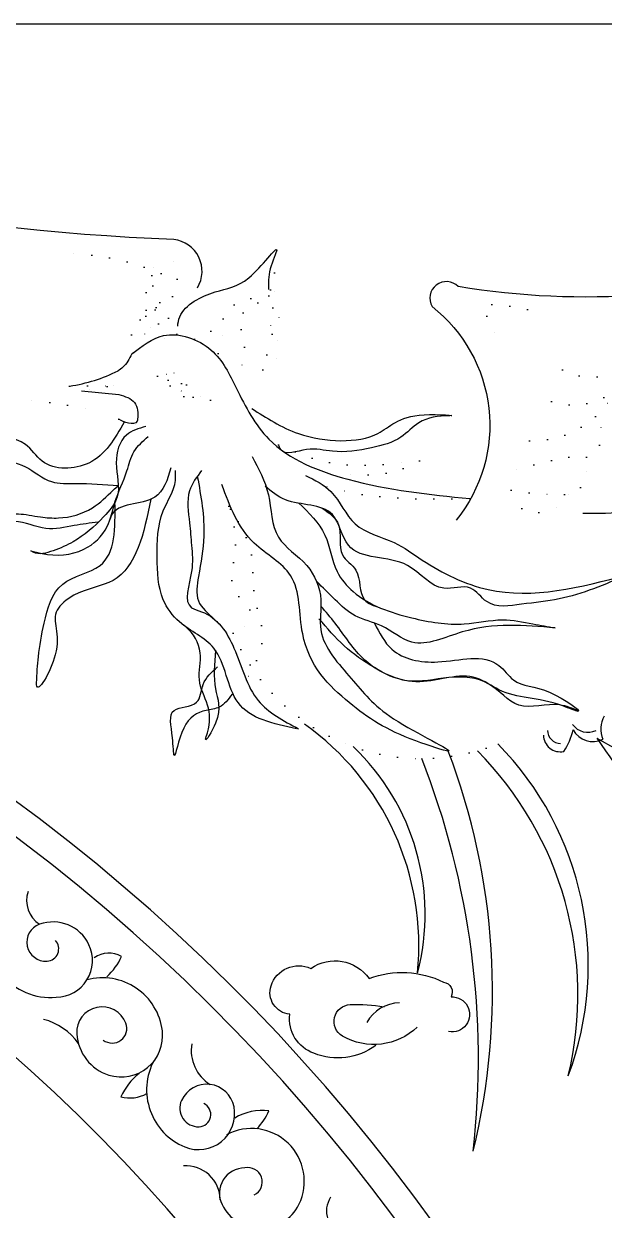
# Model space of a CAD drawing. Extents: x -66030 to 95157, y -13132 to 45879.
# Drawn here: x -37842 to -37435, y 40883 to 41715 of the extents above; entities that cross this region are included whole.
import ezdxf

# ---------------------------------------------------------------- set-up
doc = ezdxf.new("R2010")
doc.units = 0
doc.header["$LTSCALE"] = 100
doc.header["$MEASUREMENT"] = 0
doc.linetypes.add('DOT2', pattern=[0.125, 0, -0.125])
for name, color, linetype in [('3', 11, 'CONTINUOUS'), ('4', 121, 'CONTINUOUS'), ('7', 105, 'CONTINUOUS')]:
    doc.layers.add(name, color=color, linetype=linetype)

msp = doc.modelspace()

# ---------------------------------------------------------------- linework, layer by layer
at = {"layer": '3', "linetype": 'DOT2'}
for p, q in [((-37810.05, 41461.22), (-37779.19, 41461.6)), ((-37779.19, 41461.6), (-37783.66, 41461.06))]:
    msp.add_line(p, q, dxfattribs=at)
at = {"layer": '3', "linetype": 'ByBlock'}
for points in [[(-37865.56, 41089.94, 0.536627), (-37819.47, 41032.8, 0.54693), (-37796.51, 41069.63, 0.386377), (-37831.23, 41083.9, 0.865763), (-37825.88, 41058.05, 0.631166), (-37819.98, 41072.62)], [(-37783.91, 41047.15, 0.098931), (-37773.6, 41061.39, 0.28897), (-37792.78, 41060.46)], [(-37595.44, 40998.9, -0.258248), (-37638.78, 40993.49, -0.35016), (-37655.74, 41020.81, -0.481292), (-37668.8, 41040.8, -0.446636), (-37640.95, 41052.97, -0.408723), (-37600.05, 41046.01, -0.205039), (-37547.84, 41043.41, -0.522769), (-37542.61, 41032.98, -1.138853), (-37544.36, 41008.64)], [(-37786.47, 41002.78, 0.756643), (-37770.56, 41014.54, 0.861179), (-37805.07, 41007.11, 0.308792), (-37782.56, 40978.24, 0.545734), (-37745.05, 41009.18, 0.457557), (-37797.92, 41044.93)], [(-37566.28, 41011.8, -0.333549), (-37618.78, 41005.56, -0.749261), (-37613.36, 41027.61, -0.057021), (-37589.61, 41025.95)], [(-37750.87, 40988.49, 0.444571), (-37729.27, 40927.83, 0.597566), (-37694.8, 40956.01, 0.72807), (-37731.6, 40960.47, 0.558837), (-37719.3, 40941.96, 0.785491), (-37715.94, 40958.2)], [(-37761.31, 40979.35, 0.12691), (-37774.03, 40962.88, 0.185897), (-37755.98, 40965.18)], [(-37678.74, 40940.57, 0.084701), (-37670.33, 40953.15, 0.163499), (-37694.3, 40948.06)], [(-37680.72, 40894.13, 0.896279), (-37687.26, 40913.11, 0.554327), (-37703.17, 40887.37, 0.623138), (-37649.26, 40887.5, 0.727874), (-37700.05, 40936.37)]]:
    msp.add_lwpolyline(points, format="xyb", dxfattribs=at)
at = {"layer": '3', "linetype": 'DOT2'}
for centre, radius, start, end in [((-37816.71, 41370.24), 184.17, 67.39299, 89.69182), ((-37761.36, 41536.88), 26.79, 331.48979, 32.7569), ((-37671.72, 41533.35), 7.99, 313.47752, 3.9799), ((-37696.16, 41516.09), 33.72, 326.68084, 6.91076), ((-37684.46, 41499.9), 20.99, 306.85708, 15.09176), ((-37443.38, 41513.55), 46, 242.59799, 342.56483), ((-37686.72, 41495.58), 26, 297.53389, 352.69967), ((-37457, 41496.11), 48.07, 251.54529, 340.18355), ((-37747.92, 41205.89), 257.65, 97.97214, 102.04636), ((-37484.9, 41487.07), 64.15, 267.64624, 333.10357), ((-37453.82, 41427.41), 17.06, 248.9197, 45.29673), ((-37395.13, 41055.63), 361.71, 100.3239, 107.9972), ((-37463.43, 41401.16), 16.01, 271.31806, 36.4198), ((-37465.55, 41575.61), 190.47, 259.461, 270.74969), ((-37481.54, 41397), 24.42, 241.76287, 331.98058), ((-37563.16, 41343.49), 143.32, 202.76885, 297.96233)]:
    msp.add_arc(centre, radius, start, end, dxfattribs=at)
at = {"layer": '3', "linetype": 'ByBlock'}
for centre, radius, start, end in [((-38642.02, 40090.96), 1320, 347.94519, 192.05481), ((-37820.05, 41100.63), 20.12, 161.92411, 236.26387), ((-37578.06, 41001.67), 27.2, 91.52067, 150.34712), ((-37839.26, 40975.42), 43.24, 35.16046, 75.37007), ((-37696.49, 40995.57), 28.29, 170.8029, 237.77445), ((-37728.71, 40890.43), 24.26, 0.98321, 93.30105), ((-37612.59, 40882.88), 17.4, 146.17467, 252.65622)]:
    msp.add_arc(centre, radius, start, end, dxfattribs=at)
at = {"layer": '3'}
for centre, radius, start, end in [((-37465.52, 41220.15), 9.58, 181.58368, 268.47752), ((-37446.71, 41231.93), 13.37, 216.27834, 295.67807)]:
    msp.add_arc(centre, radius, start, end, dxfattribs=at)
at = {"layer": '3', "linetype": 'DOT2'}
for points in [[(-37734.94, 41497.71), (-37745.79, 41518.23), (-37751.33, 41529.76), (-37751.1, 41544.05), (-37751.1, 41547.28), (-37753.41, 41534.6), (-37757.33, 41523.76), (-37756.41, 41514.54), (-37753.18, 41501.86), (-37753.87, 41494.02), (-37753.87, 41492.64)], [(-37666.37, 41540.75), (-37669.03, 41532.66), (-37667.72, 41507.83), (-37675.39, 41495.39)], [(-37722.48, 41494.25), (-37704.71, 41505.09), (-37697.78, 41515.46), (-37685.32, 41522.15), (-37668.56, 41524.23), (-37690.17, 41510.16), (-37689.25, 41498.86), (-37689.25, 41476.27), (-37691.32, 41472.12), (-37693.86, 41468.2)], [(-37489.11, 41514.98), (-37519.59, 41514.98), (-37512.81, 41501.45), (-37511.68, 41487.92)], [(-37765.22, 41484.74), (-37766.6, 41497.42), (-37756.91, 41510.34), (-37749.52, 41516.33), (-37750.21, 41516.33), (-37757.37, 41507.11), (-37757.37, 41499.27), (-37757.37, 41495.35), (-37753.44, 41493.73)], [(-37749.29, 41516.33), (-37750.44, 41509.87), (-37748.14, 41505.03), (-37743.98, 41502.96), (-37743.29, 41498.81), (-37743.29, 41497.88), (-37743.29, 41497.42), (-37743.75, 41494.89), (-37745.83, 41493.27)], [(-37705.86, 41484.11), (-37703.55, 41494.02), (-37702.17, 41505.32)], [(-37766.37, 41484.05), (-37765.91, 41480.82), (-37761.75, 41478.52)], [(-37711.3, 41451.41), (-37723.19, 41453.28), (-37732.47, 41464), (-37739.08, 41468.63), (-37745.64, 41468.11), (-37747.81, 41466.67), (-37748.85, 41467.84)], [(-37748.54, 41468.11), (-37744.92, 41470.65), (-37733.59, 41468.77), (-37725.44, 41458.52), (-37711.3, 41451.41)], [(-37890.27, 41465.85), (-37893.82, 41460.29), (-37885.42, 41448.85), (-37857.93, 41447.32), (-37902.53, 41450.91), (-37849.07, 41451.67), (-37797.96, 41445.1)], [(-37730.06, 41453.96), (-37734, 41461.47), (-37741.2, 41465.49), (-37744.98, 41464.62), (-37745.13, 41462.88), (-37744.25, 41461.29), (-37742.66, 41461.29), (-37740.33, 41461.43), (-37737.28, 41460.7), (-37734.52, 41459.25), (-37732.84, 41457.81), (-37731.61, 41456.79), (-37730.06, 41453.96)], [(-37775.52, 41438), (-37771.65, 41435.99), (-37766.07, 41434.97), (-37758.14, 41432.33), (-37753.17, 41435.52)], [(-37663.5, 41420.14), (-37633.38, 41408.85), (-37565.62, 41408.85)], [(-37564.68, 41408.85), (-37579.74, 41402.27), (-37621.15, 41399.45)], [(-37529.51, 41382.32), (-37617.41, 41387.61), (-37635.63, 41392.16)], [(-37698.41, 41377.11), (-37682.61, 41343.28), (-37680.35, 41312.84), (-37674.7, 41286.9), (-37685.99, 41255.33)], [(-37697.28, 41374.86), (-37693.89, 41346.67), (-37691.64, 41313.97), (-37683.73, 41306.07), (-37687.12, 41294.8), (-37687.12, 41282.39)]]:
    msp.add_spline(points, degree=3, dxfattribs=at)
at = {"layer": '3'}
for points in [[(-37837.3, 41345.77), (-37829.31, 41343.8), (-37800.05, 41346.83), (-37783.74, 41362.77), (-37778.25, 41379.76), (-37769.9, 41401.75), (-37764.94, 41415.22), (-37755, 41425.85)], [(-37739.04, 41403.88), (-37750.39, 41383.33), (-37780.91, 41370.28), (-37781.99, 41366.94)], [(-37720.52, 41397.97), (-37715.94, 41356.08), (-37719.73, 41327.72), (-37719.73, 41310.71), (-37708.85, 41298.03), (-37705.1, 41294.44)], [(-37382.23, 41383.69), (-37418.6, 41373.19), (-37450.22, 41371.87)], [(-37633.05, 41375.72), (-37621.49, 41364.04), (-37618.81, 41342.85), (-37609.35, 41332.14), (-37603.24, 41311.33), (-37592.57, 41305.87)], [(-37453.17, 41233.35), (-37466.36, 41237.71), (-37495.18, 41237.62), (-37516.06, 41252.28), (-37544.22, 41256.87), (-37573.33, 41254.61), (-37596.39, 41263.89), (-37617.55, 41279.21), (-37635.21, 41298.11)]]:
    msp.add_spline(points, degree=3, dxfattribs=at)
msp.add_open_spline([(-37440.41, 41214.39), (-37408.02, 41167.6), (-37375.63, 41120.8), (-37344.69, 41073.54)], degree=3, dxfattribs=at)
at = {"layer": '4'}
msp.add_line((-40442.02, 41715.29), (-36842.02, 41715.29), dxfattribs=at)
msp.add_arc((-38642.02, 40090.96), 1200, 346.71871, 193.28129, dxfattribs=at)
at = {"layer": '7'}
msp.add_line((-37801.69, 41457.87), (-37775.44, 41455.27), dxfattribs=at)
for points in [[(-37067.11, 41687.4, -0.249272), (-37537.59, 41531.08, 0.875781), (-37555.96, 41516.96, -0.418994), (-37539, 41367.33)], [(-37720.44, 41530.24, 0.547106), (-37737.06, 41564.03, -0.081283), (-38225.55, 41662.58)]]:
    msp.add_lwpolyline(points, format="xyb", dxfattribs=at)
for centre, radius, start, end in [((-37826.68, 41573.68), 113.67, 278.41104, 296.43778), ((-38642.02, 40090.96), 1340, 348.12776, 191.87224), ((-37419.6, 41220.76), 18.01, 150.03783, 203.22207), ((-37755.68, 41068.97), 190.49, 354.25711, 54.62015), ((-37499.32, 41229.8), 43.38, 325.36, 347.33611), ((-37443.26, 41227.41), 15.48, 207.3982, 297.33696), ((-37667.85, 41055.34), 221.44, 339.45696, 44.48744), ((-37466.14, 41216.57), 11.71, 180.36299, 282.37725), ((-37722.49, 41091.11), 161.69, 345.23939, 46.56067), ((-37985.37, 41037.05), 471.81, 346.24503, 20.90252), ((-37696.22, 41034.62), 242.52, 346.41087, 44.82182), ((-38100.88, 40989.71), 577.43, 353.55201, 21.37529)]:
    msp.add_arc(centre, radius, start, end, dxfattribs=at)
msp.add_open_spline([(-37734.27, 41503.29), (-37734.13, 41505.56), (-37731.87, 41517.21), (-37708.04, 41529.18), (-37685.29, 41530.74), (-37659.13, 41567.44), (-37671.06, 41542.18), (-37670.75, 41533.38), (-37670.6, 41528.89)], degree=3, knots=[17.334191, 17.334191, 17.334191, 17.334191, 26.059671, 64.140306, 96.14145, 130.557777, 148.030572, 166.264959, 166.264959, 166.264959, 166.264959], dxfattribs=at)
for points in [[(-37766.38, 41483.75), (-37744.23, 41496.63), (-37710.87, 41486.53), (-37693.09, 41459.64), (-37670.3, 41424.03), (-37614.95, 41395.9), (-37529.51, 41382.32)], [(-37766.38, 41483.75), (-37772.72, 41474.43), (-37776.07, 41471.89)], [(-37775.44, 41455.27), (-37764.6, 41449.73), (-37762.4, 41438), (-37762.75, 41436.58), (-37768.78, 41435.16), (-37775.52, 41438)], [(-37682.27, 41445.58), (-37649.53, 41427.98), (-37593.95, 41427.98), (-37561.48, 41441.08), (-37543.37, 41440.46), (-37543.99, 41440.46), (-37565.23, 41435.47), (-37577.72, 41425.49), (-37598.32, 41418), (-37625.8, 41415.51), (-37643.91, 41416.75), (-37662.02, 41416.75), (-37663.5, 41420.14)], [(-37771.74, 41436.02), (-37796.59, 41407.3), (-37829.27, 41408.61), (-37841.04, 41420.36), (-37869.8, 41425.59), (-37906.41, 41420.36), (-37943.02, 41420.36), (-37952.17, 41428.2), (-37950.86, 41425.59), (-37929.94, 41409.91), (-37890.72, 41409.91), (-37861.96, 41409.91), (-37841.04, 41404.69), (-37822.73, 41394.24), (-37805.74, 41392.94), (-37775.93, 41391.53)], [(-37756.58, 41432.86), (-37770.26, 41426.91), (-37777.35, 41407.42), (-37776.64, 41383.68), (-37786.22, 41369.51), (-37807.5, 41352.14), (-37821.69, 41345.77), (-37835.53, 41344.7), (-37837.3, 41345.77)], [(-37682.06, 41411.95), (-37670.73, 41385.07), (-37663.65, 41355.36), (-37643.82, 41335.55), (-37633.91, 41311.5), (-37633.91, 41290.27), (-37612.66, 41256.32), (-37582.92, 41228.02), (-37544.67, 41205.38), (-37567.34, 41212.45), (-37614.08, 41239.34), (-37633.91, 41259.15), (-37646.65, 41287.44), (-37655.15, 41328.47), (-37680.65, 41351.11), (-37703.31, 41392.14)], [(-37650.9, 41220.94), (-37691.98, 41239.34), (-37708.98, 41277.54), (-37733.06, 41295.93), (-37744.39, 41311.5), (-37748.64, 41341.21), (-37744.39, 41373.75), (-37735.89, 41394.97), (-37735.89, 41402.05)], [(-37717.48, 41402.05), (-37725.97, 41387.9), (-37725.97, 41365.26), (-37724.56, 41349.7), (-37724.56, 41331.3), (-37724.56, 41305.84), (-37717.48, 41303.01), (-37694.81, 41277.54), (-37677.82, 41240.75), (-37649.49, 41220.94)], [(-37644.68, 41398.51), (-37626.8, 41387.23), (-37609.86, 41364.67), (-37582.56, 41351.5), (-37562.8, 41339.28), (-37516.68, 41318.6), (-37418.8, 41328.94)], [(-37789.93, 41365.76), (-37806.79, 41363.48), (-37826.66, 41361.36), (-37848.65, 41366.32), (-37861.42, 41363.84), (-37873.13, 41361), (-37874.55, 41360.65), (-37866.04, 41364.9), (-37845.82, 41371.63), (-37830.56, 41369.51), (-37817.79, 41368.8), (-37794.02, 41375.89), (-37779.48, 41388.29), (-37775.93, 41391.53)], [(-37418.8, 41328.94), (-37466.8, 41312.02), (-37493.15, 41308.26), (-37517.62, 41310.14), (-37528.92, 41319.54), (-37547.74, 41319.54), (-37573.15, 41335.52), (-37614.56, 41349.62), (-37625.86, 41371.25), (-37658.8, 41381.59), (-37672.91, 41390.99)], [(-37753.11, 41381.91), (-37779.59, 41325.02), (-37807.05, 41314.57), (-37818.81, 41304.13), (-37820.12, 41272.78), (-37833.19, 41251.89), (-37833.19, 41253.19), (-37831.89, 41271.48), (-37827.96, 41294.98), (-37814.89, 41322.41), (-37788.74, 41335.47), (-37778.25, 41379.76)], [(-37649.49, 41379.41), (-37631.07, 41356.77), (-37622.58, 41331.3), (-37611.24, 41317.16), (-37570.17, 41298.76), (-37533.34, 41294.52), (-37506.43, 41297.35), (-37485.18, 41294.52), (-37469.6, 41291.69)], [(-37469.6, 41291.69), (-37534.76, 41288.86), (-37570.17, 41281.78), (-37591.42, 41293.1), (-37609.83, 41300.18), (-37623.99, 41311.5), (-37636.74, 41324.23)], [(-37596.39, 41295.11), (-37584.12, 41276.69), (-37551.95, 41267.87), (-37509.05, 41265.35), (-37498.96, 41255.26), (-37473.1, 41246.44), (-37453.55, 41233.21), (-37464.27, 41236.99), (-37509.05, 41248.33), (-37524.82, 41256.52), (-37564.56, 41254), (-37603.04, 41269.13), (-37623.85, 41294.96), (-37633.83, 41306.96)], [(-37707.82, 41276), (-37707.75, 41248.96), (-37707.75, 41225.02), (-37714.68, 41213.68), (-37713.42, 41218.09), (-37713.42, 41237.62), (-37719.1, 41255.26), (-37718.47, 41274.17), (-37728.58, 41292.44), (-37730.85, 41294.12)], [(-37696.15, 41245.18), (-37705.18, 41236.16), (-37714.21, 41233.9), (-37730.02, 41221.5), (-37736.79, 41202.33), (-37737.92, 41214.73), (-37736.79, 41233.9), (-37720.99, 41239.54), (-37716.47, 41251.95), (-37706.31, 41264.35)], [(-37440.41, 41214.39), (-37108.4, 40935.09), (-37146.86, 40488.56)]]:
    msp.add_spline(points, degree=3, dxfattribs=at)

doc.saveas('drawing.dxf')
